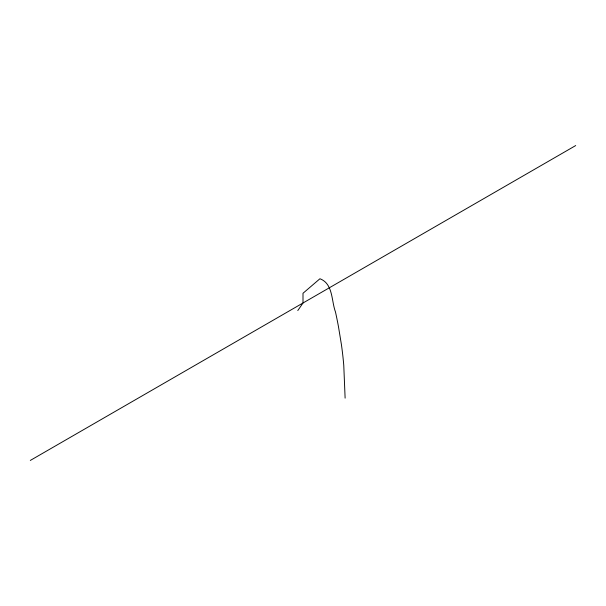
<?xml version="1.0" encoding="UTF-8"?>
<svg xmlns="http://www.w3.org/2000/svg" width="606" height="606" viewBox="0 0 606 606"><rect width="100%" height="100%" fill="white"/><g stroke="black" fill="none" stroke-linecap="round" stroke-linejoin="round"><path stroke-width="0.91" d="M297.788 310.567L303 303L303 293.274L319.945 278.745C333.255 283.744 331.3 300.894 335.474 311.923A352.737 203.654 60 0 1 338.496 326.823L341.428 344.678A325.755 188.08 60 0 1 343.769 365.335L345.117 398.134M30.3 460.439L575.7 145.561"/></g></svg>
